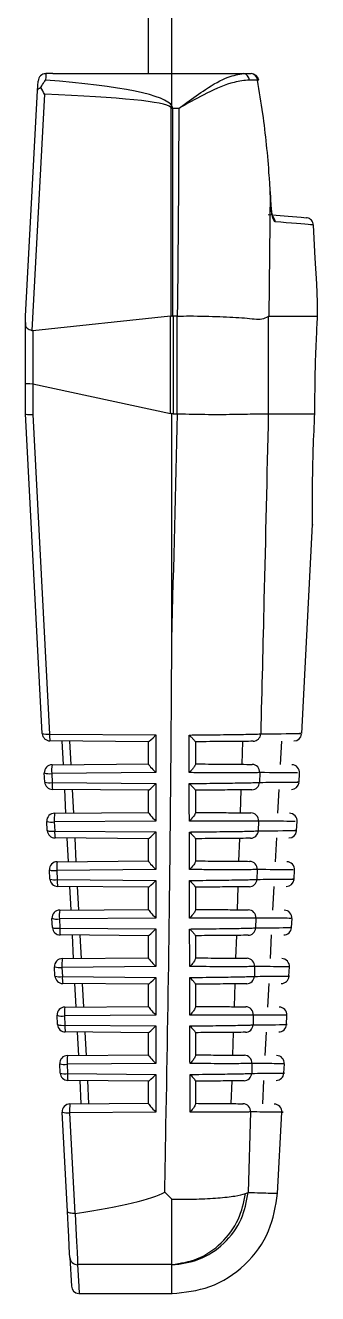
# Model space of a CAD drawing. Extents: x 12.3 to 108.7, y 1.1 to 80.4.
# Drawn here: x 73.909 to 74.283, y 27.59 to 29.211 of the extents above; entities that cross this region are included whole.
import ezdxf

# ---------------------------------------------------------------- set-up
doc = ezdxf.new("R2010")
doc.units = 0
doc.header["$MEASUREMENT"] = 0
doc.layers.add('OBJECT', color=7, linetype='CONTINUOUS')

msp = doc.modelspace()

# ---------------------------------------------------------------- linework, layer by layer
at = {"layer": 'OBJECT'}
for p, q in [((74.0663, 29.1496), (74.0663, 29.9356)), ((74.0963, 29.1496), (74.0963, 29.9356)), ((73.944, 29.1496), (73.9351, 29.1495)), ((73.944, 29.1496), (74.0963, 29.1496)), ((74.0963, 29.1496), (74.188, 29.1496)), ((74.0963, 29.1081), (74.0963, 29.1496)), ((74.188, 29.1496), (74.1977, 29.1496)), ((73.9088, 28.8396), (73.9244, 29.1278)), ((73.9244, 29.1278), (73.9251, 29.14)), ((74.206, 29.141), (74.1955, 29.1413)), ((73.9335, 29.1231), (73.9171, 28.821)), ((74.0955, 28.8395), (74.0955, 29.1051)), ((74.0971, 29.1051), (74.0971, 28.8396)), ((74.1056, 29.1051), (74.0971, 29.1051)), ((74.2222, 28.9988), (74.2203, 28.8396)), ((74.2231, 28.9806), (74.2222, 28.9988)), ((74.2222, 28.9988), (74.2224, 28.9988)), ((74.2234, 28.9806), (74.2224, 28.9988)), ((74.2231, 28.9806), (74.2234, 28.9806)), ((74.2234, 28.9806), (74.2234, 28.9806)), ((74.2775, 28.9559), (74.2775, 28.9559)), ((74.2828, 28.8574), (74.2828, 28.8574)), ((73.9088, 28.8313), (73.9088, 28.8396)), ((74.0947, 28.8394), (73.9185, 28.8207)), ((74.0947, 28.7149), (74.0947, 28.8394)), ((74.0971, 28.8396), (74.0955, 28.8395)), ((74.0979, 28.8396), (74.0979, 28.7146)), ((74.1031, 28.8396), (74.0979, 28.8396)), ((74.1031, 28.7146), (74.1031, 28.8396)), ((74.2203, 28.8396), (74.2196, 28.8391)), ((74.2196, 28.8391), (74.2196, 28.7146)), ((74.2203, 28.8396), (74.2827, 28.8396)), ((73.9088, 28.7537), (73.9088, 28.8313)), ((73.9185, 28.8207), (73.9185, 28.7531)), ((73.9088, 28.7146), (73.9088, 28.7537)), ((73.9183, 28.7531), (73.9183, 28.7136)), ((73.9185, 28.7531), (74.0947, 28.7149)), ((73.9088, 28.7145), (73.9088, 28.7146)), ((73.9304, 28.3058), (73.9088, 28.7145)), ((73.9183, 28.7136), (73.9398, 28.3051)), ((74.0963, 28.4259), (74.0963, 28.7145)), ((74.0979, 28.7146), (74.1031, 28.7146)), ((74.2196, 28.7146), (74.2197, 28.7146)), ((74.2197, 28.7146), (74.2792, 28.7146)), ((74.2624, 28.3056), (74.2764, 28.5731)), ((73.9398, 28.3051), (74.0758, 28.3039)), ((74.0758, 28.3039), (74.0758, 28.2558)), ((74.0663, 28.2952), (73.9403, 28.2963)), ((73.9575, 28.266), (73.9559, 28.2961)), ((73.9653, 28.2961), (73.9669, 28.2661)), ((74.0663, 28.2668), (74.0663, 28.2952)), ((74.1263, 28.2953), (74.1263, 28.2662)), ((74.1865, 28.2957), (74.1856, 28.2664)), ((74.2353, 28.266), (74.2369, 28.2961)), ((73.9429, 28.2659), (74.0663, 28.2669)), ((73.9336, 28.2437), (73.933, 28.2553)), ((74.0758, 28.2558), (73.9425, 28.2546)), ((73.9425, 28.2546), (73.9431, 28.243)), ((74.2087, 28.2558), (74.2084, 28.2433)), ((74.2591, 28.2436), (74.2597, 28.2552)), ((73.9431, 28.243), (74.0758, 28.2419)), ((74.0663, 28.2332), (73.9435, 28.2343)), ((73.9608, 28.204), (73.9592, 28.2341)), ((73.9686, 28.234), (73.9702, 28.2041)), ((74.0758, 28.2419), (74.0758, 28.1938)), ((74.232, 28.204), (74.2336, 28.2341)), ((74.0663, 28.2048), (74.0663, 28.2332)), ((74.1263, 28.2333), (74.1263, 28.2041)), ((74.1846, 28.2337), (74.1837, 28.2044)), ((73.9462, 28.2039), (74.0663, 28.2049)), ((73.9369, 28.1817), (73.9363, 28.1934)), ((74.0758, 28.1938), (73.9458, 28.1927)), ((73.9458, 28.1927), (73.9464, 28.181)), ((74.2071, 28.1938), (74.2068, 28.1813)), ((74.2559, 28.1816), (74.2565, 28.1933)), ((73.9464, 28.181), (74.0758, 28.1799)), ((74.0663, 28.1712), (73.9468, 28.1722)), ((73.964, 28.142), (73.9625, 28.1721)), ((73.9719, 28.172), (73.9735, 28.1421)), ((74.0663, 28.1428), (74.0663, 28.1712)), ((74.0758, 28.1799), (74.0758, 28.1318)), ((74.1263, 28.1713), (74.1263, 28.1421)), ((74.1827, 28.1717), (74.1817, 28.1424)), ((74.2288, 28.1419), (74.2304, 28.1723)), ((73.9495, 28.1419), (74.0663, 28.1429)), ((73.9402, 28.1197), (73.9396, 28.1314)), ((74.0758, 28.1318), (73.949, 28.1307)), ((73.949, 28.1307), (73.9497, 28.119)), ((74.2055, 28.1318), (74.2051, 28.1193)), ((74.2526, 28.1196), (74.2532, 28.1313)), ((73.9497, 28.119), (74.0758, 28.1179)), ((74.0663, 28.1092), (73.9501, 28.1102)), ((73.9673, 28.0801), (73.9657, 28.1101)), ((73.9752, 28.11), (73.9767, 28.0801)), ((74.0663, 28.0808), (74.0663, 28.1092)), ((74.0758, 28.1179), (74.0758, 28.0698)), ((74.1263, 28.1093), (74.1263, 28.08)), ((74.1807, 28.1097), (74.1798, 28.0805)), ((74.2255, 28.0799), (74.2271, 28.1102)), ((73.9527, 28.0799), (74.0663, 28.0809)), ((73.9435, 28.0576), (73.9428, 28.0694)), ((74.0758, 28.0698), (73.9523, 28.0687)), ((73.9523, 28.0687), (73.9529, 28.0569)), ((73.9529, 28.0569), (74.0758, 28.0559)), ((74.0758, 28.0559), (74.0758, 28.0078)), ((74.2038, 28.0698), (74.2035, 28.0572)), ((74.2494, 28.0576), (74.25, 28.0693)), ((74.0663, 28.0472), (73.9534, 28.0482)), ((73.9706, 28.0181), (73.969, 28.048)), ((73.9784, 28.0479), (73.98, 28.0182)), ((74.0663, 28.0188), (74.0663, 28.0472)), ((74.1263, 28.0474), (74.1263, 28.0179)), ((74.1788, 28.0476), (74.1779, 28.0185)), ((74.2223, 28.0179), (74.2239, 28.0482)), ((73.9467, 27.9956), (73.9461, 28.0074)), ((74.0758, 28.0078), (73.9556, 28.0067)), ((73.956, 28.018), (74.0663, 28.0189)), ((74.2022, 28.0078), (74.2018, 27.9952)), ((74.2461, 27.9956), (74.2467, 28.0074)), ((73.9556, 28.0067), (73.9562, 27.9949)), ((73.9562, 27.9949), (74.0758, 27.9939)), ((74.0758, 27.9939), (74.0758, 27.9458)), ((74.0663, 27.9852), (73.9566, 27.9861)), ((73.9739, 27.9561), (73.9723, 27.986)), ((73.9817, 27.9859), (73.9833, 27.9562)), ((74.0663, 27.9568), (74.0663, 27.9852)), ((74.1263, 27.9854), (74.1263, 27.9559)), ((74.1768, 27.9856), (74.1759, 27.9565)), ((74.219, 27.9559), (74.2206, 27.9862)), ((73.95, 27.9336), (73.9494, 27.9455)), ((74.0758, 27.9458), (73.9589, 27.9448)), ((73.9589, 27.9448), (73.9595, 27.9329)), ((73.9593, 27.956), (74.0663, 27.9569)), ((74.2005, 27.9458), (74.2001, 27.9332)), ((74.2429, 27.9335), (74.2435, 27.9454)), ((73.9595, 27.9329), (74.0758, 27.9319)), ((74.0758, 27.9319), (74.0758, 27.8838)), ((74.0663, 27.9232), (73.9599, 27.9241)), ((73.9771, 27.8941), (73.9756, 27.924)), ((73.985, 27.9239), (73.9866, 27.8942)), ((74.0663, 27.8948), (74.0663, 27.9232)), ((74.1263, 27.9234), (74.1263, 27.8938)), ((74.1749, 27.9236), (74.1739, 27.8945)), ((74.2158, 27.8941), (74.2173, 27.924)), ((73.9626, 27.894), (74.0663, 27.8949)), ((73.9533, 27.8716), (73.9527, 27.8835)), ((74.0758, 27.8838), (73.9621, 27.8828)), ((73.9621, 27.8828), (73.9628, 27.8709)), ((74.1987, 27.8839), (74.1984, 27.8712)), ((74.2396, 27.8715), (74.2402, 27.8835)), ((73.9628, 27.8709), (74.0758, 27.8699)), ((74.0663, 27.8612), (73.9632, 27.8621)), ((73.9804, 27.8322), (73.9788, 27.8619)), ((73.9883, 27.8619), (73.9898, 27.8323)), ((74.0663, 27.8328), (74.0663, 27.8612)), ((74.0758, 27.8699), (74.0758, 27.8218)), ((74.1263, 27.8615), (74.1263, 27.8317)), ((74.1729, 27.8616), (74.1719, 27.8325)), ((74.2125, 27.8322), (74.2141, 27.8619)), ((73.9658, 27.8321), (74.0663, 27.8329)), ((73.9626, 27.6945), (73.9559, 27.8215)), ((74.0758, 27.8218), (73.9654, 27.8208)), ((73.9654, 27.8208), (73.9722, 27.6921)), ((74.197, 27.8219), (74.194, 27.7189)), ((74.2315, 27.7175), (74.237, 27.8215)), ((74.0963, 27.7103), (74.0872, 27.7195)), ((74.1907, 27.7175), (74.194, 27.7189)), ((73.9722, 27.6921), (73.9726, 27.6922)), ((73.9657, 27.6359), (73.9677, 27.599)), ((74.0963, 27.6266), (73.9757, 27.6266)), ((74.0963, 27.6262), (74.0963, 27.6266)), ((73.9777, 27.5896), (74.0967, 27.5896))]:
    msp.add_line(p, q, dxfattribs=at)
at = {"layer": 'OBJECT', "flags": 128}
for points in [[(73.9351, 29.1495), (73.935, 29.1482), (73.9349, 29.1454), (73.9347, 29.1412)], [(74.2196, 28.9696), (74.2453, 28.9674), (74.2616, 28.9659), (74.2684, 28.9653)], [(74.2828, 28.8574), (74.2816, 28.8807), (74.2798, 28.9135), (74.2775, 28.9559)], [(73.9657, 27.6359), (73.9654, 27.6414), (73.965, 27.6504), (73.9643, 27.6625), (73.9635, 27.6774), (73.9626, 27.6945)], [(73.9726, 27.6922), (73.9735, 27.673), (73.9743, 27.6563), (73.9749, 27.6427), (73.9754, 27.6327), (73.9757, 27.6266)], [(73.9757, 27.6266), (73.9772, 27.5988), (73.9777, 27.5896)]]:
    msp.add_lwpolyline(points, dxfattribs=at)
at = {"layer": 'OBJECT'}
for centre, radius, start, end in [((73.9351, 29.1395), 0.01, 90.809, 176.8941), ((73.9351, 29.1395), 0.00999, 89.9509, 176.8559), ((73.9349, 29.1488), 0.000666, 78.4276, 90.6524), ((74.1869, 29.1411), 0.00857, 1.3603, 82.7706), ((74.1977, 29.1396), 0.01, 9.2546, 90), ((74.197, 29.1405), 0.00906, 2.8159, 85.6384), ((74.2083, 29.1299), 0.0113, 93.7277, 101.4212), ((74.1847, 29.0151), 0.1283, 133.5356, 134.5157), ((74.0971, 28.99), 0.115, 89.9904, 90.7764), ((74.2185, 28.9597), 0.01, 2.5471, 44.0347), ((73.9365, 28.3252), 0.0204, 252.3857, 279.2744), ((73.9404, 28.3063), 0.01, 183.0226, 269.5), ((73.9808, 28.3027), 0.041, 176.6857, 188.9996), ((74.2001, 28.3057), 0.00987, 271.1364, 357.7388), ((74.2524, 28.3063), 0.01, 270.5, 353.0416), ((73.943, 28.2559), 0.01, 90.5, 183.0226), ((73.9392, 28.2748), 0.0204, 252.3831, 279.2805), ((73.9969, 28.2581), 0.0545, 171.8661, 183.681), ((74.1988, 28.2564), 0.0099, 356.372, 88.7903), ((74.2497, 28.2559), 0.01, 353.4435, 89.5), ((73.9398, 28.2632), 0.0204, 252.3831, 279.2805), ((73.9436, 28.2442), 0.01, 183.0226, 269.5), ((73.984, 28.2407), 0.041, 176.6851, 189.0002), ((74.1985, 28.2437), 0.00987, 271.1163, 357.7164), ((74.2491, 28.2443), 0.01, 270.5, 353.5539), ((73.9463, 28.1939), 0.01, 90.5, 183.0226), ((74.0002, 28.1962), 0.0545, 171.8661, 183.681), ((74.1972, 28.1944), 0.0099, 356.3927, 88.8115), ((74.2465, 28.1939), 0.01, 353.9559, 89.5), ((73.9425, 28.2128), 0.0204, 252.3859, 279.2742), ((73.9431, 28.2011), 0.0204, 252.3857, 279.2744), ((73.9469, 28.1822), 0.01, 183.0226, 269.5), ((73.9873, 28.1786), 0.041, 176.6856, 188.9999), ((74.1969, 28.1817), 0.00988, 271.0982, 357.6925), ((74.2459, 28.1822), 0.01, 270.5, 354.0669), ((73.9496, 28.1319), 0.01, 90.5, 183.0226), ((74.0035, 28.1342), 0.0545, 171.8662, 183.6807), ((74.1956, 28.1324), 0.00991, 356.4117, 88.8339), ((74.2432, 28.1319), 0.01, 354.469, 89.5), ((73.9458, 28.1508), 0.0204, 252.383, 279.2806), ((73.9464, 28.1391), 0.0204, 252.383, 279.2806), ((73.9502, 28.1202), 0.01, 183.0226, 269.5), ((73.9906, 28.1166), 0.041, 176.6855, 188.9998), ((74.1953, 28.1197), 0.00988, 271.0751, 357.6743), ((74.2426, 28.1202), 0.01, 270.5, 354.5807), ((73.9528, 28.0699), 0.01, 90.5, 183.0226), ((74.0067, 28.0722), 0.0545, 171.8667, 183.6804), ((74.1939, 28.0704), 0.00991, 356.4304, 88.856), ((74.24, 28.0699), 0.01, 354.9828, 89.5), ((73.949, 28.0889), 0.0204, 252.383, 279.2806), ((73.9496, 28.0771), 0.0204, 252.3857, 279.2744), ((73.9535, 28.0582), 0.01, 183.0226, 269.5), ((73.9939, 28.0546), 0.041, 176.6853, 189), ((74.1936, 28.0576), 0.00988, 271.0594, 357.6492), ((74.2394, 28.0582), 0.01, 270.5, 355.0953), ((73.9561, 28.008), 0.01, 90.5, 183.0226), ((73.9523, 28.0269), 0.0204, 252.383, 279.2806), ((74.01, 28.0103), 0.0545, 171.8664, 183.6807), ((74.1923, 28.0084), 0.00991, 356.4488, 88.8777), ((74.2367, 28.008), 0.01, 355.4975, 89.5), ((73.9529, 28.015), 0.0204, 252.3829, 279.2807), ((73.9567, 27.9961), 0.01, 183.0226, 269.5), ((73.9971, 27.9925), 0.041, 176.6854, 189.0001), ((74.1919, 27.9956), 0.00989, 271.0404, 357.6279), ((74.2361, 27.9961), 0.01, 270.5, 355.6107), ((73.9594, 27.946), 0.01, 90.5, 183.0226), ((73.9556, 27.9649), 0.0204, 252.3858, 279.2743), ((74.0133, 27.9483), 0.0545, 171.8663, 183.6807), ((74.1906, 27.9465), 0.00991, 356.4681, 88.8964), ((74.2335, 27.946), 0.01, 356.013, 89.5), ((73.9562, 27.953), 0.0204, 252.3858, 279.2743), ((73.96, 27.9341), 0.01, 183.0226, 269.5), ((74.0004, 27.9305), 0.041, 176.6857, 188.9996), ((74.1902, 27.9336), 0.00989, 271.0218, 357.607), ((74.2329, 27.9341), 0.01, 270.5, 356.1269), ((73.9627, 27.884), 0.01, 90.5, 183.0226), ((74.0166, 27.8863), 0.0545, 171.8671, 183.6799), ((74.1888, 27.8845), 0.00992, 356.485, 88.9201), ((74.2302, 27.884), 0.01, 356.5294, 89.5), ((73.9588, 27.9029), 0.0204, 252.383, 279.2806), ((73.9595, 27.891), 0.0204, 252.3829, 279.2807), ((73.9633, 27.8721), 0.01, 183.0226, 269.5), ((74.0037, 27.8685), 0.041, 176.6851, 189.0002), ((74.1885, 27.8716), 0.00989, 270.9999, 357.5881), ((74.2296, 27.8721), 0.01, 270.5, 356.6441), ((73.9659, 27.8221), 0.01, 90.5, 183.0226), ((74.0198, 27.8243), 0.0545, 171.8665, 183.6803), ((74.1871, 27.8225), 0.00992, 356.5026, 88.9408), ((74.227, 27.822), 0.01, 356.9496, 89.5), ((73.9621, 27.841), 0.0204, 252.3829, 279.2807), ((73.9756, 27.6365), 0.00991, 183.4711, 270.5549), ((73.9777, 27.5996), 0.01, 183.0226, 265.0653)]:
    msp.add_arc(centre, radius, start, end, dxfattribs=at)
for centre, major_axis, ratio, start_param, end_param in [((73.5276, 29.0896), (0.5695, 0.0157), 0.101686, 0.049862, 0.771527), ((73.526, 29.0973), (0.5695, 0.0078), 0.050872, 0.051969, 0.772633), ((73.526, 29.0973), (0.5695, 0.0078), 0.050872, 6.28249, 6.335154), ((73.5276, 29.0896), (0.5695, 0.0157), 0.101686, 6.280384, 6.333048), ((72.0338, 29.1973), (0, 7.8848), 0.262774, 4.666998, 4.700689), ((74.0979, 29.2877), (0.007, 0.4485), 0.267094, 3.174083, 3.1806), ((74.0979, 29.2874), (0, 0.4478), 0.267949, 3.135082, 3.141593), ((74.1031, 29.2874), (0, 0.4478), 0.267949, 3.141593, 3.145797), ((73.9188, 28.8581), (0.0006, 0.0374), 0.267094, 3.033482, 3.174083), ((73.9188, 28.7537), (0.01, 0), 0.061163, 3.141593, 4.660029), ((73.9188, 28.6716), (-0.0005, 0.0816), 0.122438, 6.255809, 6.281989), ((73.9188, 28.7148), (0.01, 0.00026), 0.120424, 3.14477, 4.656852), ((74.0979, 27.7366), (-0.0064, 0.9787), 0.122438, 6.24272, 6.255809), ((74.0979, 27.7372), (0, 0.9773), 0.122785, 0, 0.013091), ((72.0338, 32.7329), (0, 19.0675), 0.111038, 4.484542, 4.500054), ((74.1031, 27.7372), (0, 0.9773), 0.122785, 6.279845, 6.283185), ((74.0763, 28.3051), (0.00999, 0.00991), 0.035372, 3.176643, 4.624979), ((74.0763, 28.257), (0.00996, -0.00988), 0.087934, 3.228543, 4.746979), ((74.0763, 28.2431), (0.00999, 0.00991), 0.035372, 3.176643, 4.624979), ((74.0763, 28.195), (0.00996, -0.00988), 0.087934, 3.228543, 4.746979), ((74.0763, 28.1811), (0.00999, 0.00991), 0.035372, 3.176643, 4.624979), ((74.0763, 28.133), (0.00996, -0.00988), 0.087934, 3.228543, 4.746979), ((74.0763, 28.1191), (0.00999, 0.00991), 0.035372, 3.176643, 4.624979), ((74.0763, 28.071), (0.00996, -0.00988), 0.087934, 3.228543, 4.746979), ((74.0763, 28.0571), (0.00999, 0.00991), 0.035372, 3.176643, 4.624979), ((74.0763, 28.009), (0.00996, -0.00988), 0.087934, 3.228543, 4.746979), ((74.0763, 27.9951), (0.00999, 0.00991), 0.035372, 3.176643, 4.624979), ((74.0763, 27.947), (0.00996, -0.00988), 0.087934, 3.228543, 4.746979), ((74.0763, 27.9331), (0.00999, 0.00991), 0.035372, 3.176643, 4.624979), ((74.0763, 27.885), (0.00996, -0.00988), 0.087934, 3.228543, 4.746979), ((74.0763, 27.8711), (0.00999, 0.00991), 0.035372, 3.176643, 4.624979), ((74.0763, 27.823), (0.00996, -0.00988), 0.087934, 3.228543, 4.746979), ((71.8065, 27.7446), (2.2897, -0.0147), 0.052015, 5.95327, 6.194383)]:
    msp.add_ellipse(centre, major_axis=major_axis, ratio=ratio, start_param=start_param, end_param=end_param, dxfattribs=at)
for points, knots in [([(74.1056, 29.1051), (74.1057, 29.1052), (74.1067, 29.106), (74.11, 29.1085), (74.1212, 29.117), (74.1416, 29.1314), (74.167, 29.1462), (74.1816, 29.1485), (74.188, 29.1496)], [0, 0, 0, 0, 0.003661, 0.034965, 0.112489, 0.381452, 0.732443, 1, 1, 1, 1]), ([(73.9244, 29.1278), (73.9244, 29.1279), (73.9245, 29.1282), (73.9247, 29.1291), (73.9257, 29.1305), (73.9274, 29.1315), (73.9286, 29.1319), (73.9288, 29.132)], [0, 0, 0, 0, 0.017184, 0.202285, 0.556608, 0.898385, 1, 1, 1, 1]), ([(73.9288, 29.132), (73.9302, 29.1345), (73.932, 29.1379), (73.934, 29.1404), (73.9347, 29.1411), (73.9347, 29.1412)], [0, 0, 0, 0, 0.696363, 0.978821, 1, 1, 1, 1]), ([(73.9335, 29.1231), (73.9335, 29.1232), (73.9318, 29.1263), (73.9303, 29.1292), (73.9288, 29.132)], [0, 0, 0, 0, 0.019978, 1, 1, 1, 1]), ([(74.1955, 29.1413), (74.1891, 29.1407), (74.1727, 29.1391), (74.1426, 29.126), (74.1186, 29.1128), (74.1067, 29.1058), (74.1057, 29.1052), (74.1056, 29.1051)], [0, 0, 0, 0, 0.244744, 0.626729, 0.967927, 0.996144, 1, 1, 1, 1]), ([(74.2222, 28.9988), (74.2218, 29.0054), (74.2197, 29.0387), (74.215, 29.0862), (74.2083, 29.1268), (74.206, 29.141)], [0, 0, 0, 0, 0.1396822, 0.6986618, 1, 1, 1, 1]), ([(74.2285, 28.9602), (74.228, 28.9604), (74.227, 28.961), (74.2255, 28.9647), (74.2242, 28.9701), (74.2235, 28.9757), (74.2232, 28.9793), (74.2231, 28.9806)], [0, 0, 0, 0, 0.219061, 0.438018, 0.659212, 0.879994, 1, 1, 1, 1]), ([(74.2238, 28.9757), (74.2237, 28.9764), (74.2235, 28.9779), (74.2235, 28.9797), (74.2234, 28.9806)], [0, 0, 0, 0, 0.429155, 1, 1, 1, 1]), ([(74.2258, 28.9661), (74.2258, 28.9661), (74.2258, 28.9661), (74.2255, 28.967), (74.2249, 28.969), (74.2242, 28.972), (74.224, 28.9746), (74.2238, 28.9757)], [0, 0, 0, 0, 0.090217, 0.251792, 0.484398, 0.778374, 1, 1, 1, 1]), ([(74.2775, 28.9559), (74.2773, 28.957), (74.277, 28.9593), (74.2751, 28.9622), (74.2725, 28.9642), (74.2701, 28.9651), (74.2687, 28.9653), (74.2684, 28.9653)], [0, 0, 0, 0, 0.235906, 0.47183, 0.707754, 0.925416, 1, 1, 1, 1]), ([(74.2775, 28.9559), (74.2774, 28.9559), (74.2768, 28.956), (74.2712, 28.9564), (74.2476, 28.9585), (74.2285, 28.9602)], [0, 0, 0, 0, 0.045653, 0.228293, 1, 1, 1, 1]), ([(74.2827, 28.8396), (74.2827, 28.8463), (74.2828, 28.8547), (74.2828, 28.8569), (74.2828, 28.8574)], [0, 0, 0, 0, 0.7918372, 1, 1, 1, 1]), ([(74.1036, 28.8396), (74.1087, 28.8396), (74.1273, 28.8398), (74.1583, 28.839), (74.1905, 28.8374), (74.211, 28.8344), (74.2172, 28.8377), (74.2196, 28.8391)], [0, 0, 0, 0, 0.097508, 0.351331, 0.599304, 0.843154, 1, 1, 1, 1]), ([(74.2792, 28.7146), (74.2793, 28.7306), (74.2795, 28.7626), (74.281, 28.8051), (74.2821, 28.8287), (74.2826, 28.838), (74.2827, 28.8394)], [0, 0, 0, 0, 0.3155683, 0.6311013, 0.9475882, 1, 1, 1, 1]), ([(74.2827, 28.8394), (74.2827, 28.8394), (74.2827, 28.8394), (74.2827, 28.8395), (74.2827, 28.8395), (74.2827, 28.8396), (74.2827, 28.8396)], [0, 0, 0, 0, 0.15991, 0.364053, 0.750582, 1, 1, 1, 1]), ([(73.9088, 28.8313), (73.9088, 28.8298), (73.9089, 28.8272), (73.91, 28.8246), (73.9121, 28.8231), (73.9147, 28.822), (73.9165, 28.8212), (73.9171, 28.821)], [0, 0, 0, 0, 0.2815, 0.477149, 0.6724591, 0.8784616, 1, 1, 1, 1]), ([(74.1035, 28.7145), (74.1169, 28.7143), (74.1439, 28.7137), (74.1795, 28.7139), (74.2069, 28.7147), (74.2155, 28.7146), (74.2196, 28.7146)], [0, 0, 0, 0, 0.253584, 0.507165, 0.760847, 1, 1, 1, 1]), ([(74.2197, 28.7146), (74.2179, 28.6352), (74.2147, 28.4988), (74.2114, 28.3624), (74.2099, 28.3053)], [0, 0, 0, 0, 0.581449, 1, 1, 1, 1]), ([(74.2763, 28.5731), (74.2763, 28.5726), (74.2763, 28.5706), (74.2761, 28.5836), (74.2761, 28.6111), (74.2766, 28.6513), (74.2779, 28.6879), (74.2789, 28.7092), (74.2792, 28.7146)], [0, 0, 0, 0, 0.069411, 0.284852, 0.500141, 0.714748, 0.928343, 1, 1, 1, 1]), ([(74.0872, 27.7195), (74.0873, 27.7252), (74.0878, 27.7536), (74.09, 27.873), (74.094, 28.1028), (74.0955, 28.3098), (74.0963, 28.4259)], [0, 0, 0, 0, 0.024147, 0.120738, 0.507103, 1, 1, 1, 1]), ([(74.1184, 28.3038), (74.121, 28.3039), (74.1302, 28.3039), (74.1515, 28.3042), (74.1792, 28.3045), (74.2009, 28.3049), (74.2073, 28.3052), (74.2099, 28.3053)], [0, 0, 0, 0, 0.059775, 0.207161, 0.501412, 0.795934, 1, 1, 1, 1]), ([(74.1185, 28.2558), (74.1185, 28.2624), (74.1185, 28.2784), (74.1184, 28.2944), (74.1184, 28.3038)], [0, 0, 0, 0, 0.4125557, 1, 1, 1, 1]), ([(74.1184, 28.3038), (74.1184, 28.3038), (74.1194, 28.3029), (74.1216, 28.3007), (74.1242, 28.298), (74.126, 28.296), (74.1262, 28.2955), (74.1263, 28.2953)], [0, 0, 0, 0, 0.007738, 0.250693, 0.57035, 0.807207, 1, 1, 1, 1]), ([(74.2099, 28.3053), (74.2114, 28.3053), (74.2185, 28.3054), (74.2444, 28.3056), (74.2658, 28.3058), (74.2603, 28.3057), (74.2594, 28.3057)], [0, 0, 0, 0, 0.041331, 0.206679, 0.869686, 1, 1, 1, 1]), ([(74.2003, 28.2958), (74.1964, 28.2958), (74.1886, 28.2957), (74.1624, 28.2955), (74.1387, 28.2953), (74.1263, 28.2952)], [0, 0, 0, 0, 0.324207, 0.64849, 1, 1, 1, 1]), ([(74.1263, 28.2669), (74.1376, 28.2668), (74.1601, 28.2666), (74.1866, 28.2664), (74.1948, 28.2663), (74.199, 28.2663)], [0, 0, 0, 0, 0.324373, 0.64869, 1, 1, 1, 1]), ([(74.1263, 28.2662), (74.1262, 28.2657), (74.126, 28.2648), (74.1244, 28.2623), (74.122, 28.2593), (74.1197, 28.2569), (74.1185, 28.2558), (74.1185, 28.2558)], [0, 0, 0, 0, 0.199292, 0.397081, 0.700904, 0.992028, 1, 1, 1, 1]), ([(74.2087, 28.2558), (74.2069, 28.2557), (74.2016, 28.2556), (74.1833, 28.2555), (74.1551, 28.2555), (74.1321, 28.2557), (74.1211, 28.2557), (74.1185, 28.2558)], [0, 0, 0, 0, 0.148503, 0.448596, 0.748256, 0.940445, 1, 1, 1, 1]), ([(74.257, 28.2554), (74.2564, 28.2554), (74.2551, 28.2554), (74.2253, 28.2556), (74.2087, 28.2558)], [0, 0, 0, 0, 0.440803, 1, 1, 1, 1]), ([(74.1185, 28.2418), (74.1211, 28.2419), (74.1302, 28.2419), (74.1514, 28.2422), (74.1788, 28.2425), (74.1998, 28.2429), (74.2059, 28.2432), (74.2084, 28.2433)], [0, 0, 0, 0, 0.059495, 0.208459, 0.505892, 0.803608, 1, 1, 1, 1]), ([(74.1187, 28.1938), (74.1186, 28.2004), (74.1186, 28.2164), (74.1186, 28.2324), (74.1185, 28.2418)], [0, 0, 0, 0, 0.412526, 1, 1, 1, 1]), ([(74.1185, 28.2418), (74.1186, 28.2418), (74.1195, 28.2409), (74.1216, 28.2389), (74.1242, 28.2362), (74.126, 28.2341), (74.1262, 28.2335), (74.1263, 28.2333)], [0, 0, 0, 0, 0.00781, 0.231082, 0.559206, 0.802811, 1, 1, 1, 1]), ([(74.2084, 28.2433), (74.2098, 28.2433), (74.2168, 28.2434), (74.2422, 28.2436), (74.2628, 28.2438), (74.2573, 28.2437), (74.2565, 28.2437)], [0, 0, 0, 0, 0.0420413, 0.2102317, 0.8846412, 1, 1, 1, 1]), ([(74.1987, 28.2338), (74.1948, 28.2338), (74.1872, 28.2337), (74.1614, 28.2335), (74.1382, 28.2333), (74.1263, 28.2332)], [0, 0, 0, 0, 0.328087, 0.656253, 1, 1, 1, 1]), ([(74.1263, 28.2041), (74.1262, 28.2036), (74.126, 28.2025), (74.1242, 28.1998), (74.1216, 28.1968), (74.1196, 28.1947), (74.1187, 28.1938), (74.1187, 28.1938)], [0, 0, 0, 0, 0.203476, 0.450048, 0.773096, 0.991935, 1, 1, 1, 1]), ([(74.1263, 28.2049), (74.1375, 28.2048), (74.1598, 28.2046), (74.1856, 28.2044), (74.1934, 28.2043), (74.1974, 28.2043)], [0, 0, 0, 0, 0.3284365, 0.656814, 1, 1, 1, 1]), ([(74.2071, 28.1938), (74.2053, 28.1937), (74.2001, 28.1936), (74.1819, 28.1935), (74.1541, 28.1935), (74.1317, 28.1937), (74.1212, 28.1937), (74.1187, 28.1938)], [0, 0, 0, 0, 0.150136, 0.453531, 0.756488, 0.940721, 1, 1, 1, 1]), ([(74.2542, 28.1934), (74.2534, 28.1934), (74.2517, 28.1934), (74.223, 28.1936), (74.2071, 28.1938)], [0, 0, 0, 0, 0.448482, 1, 1, 1, 1]), ([(74.1187, 28.1798), (74.1212, 28.1799), (74.1302, 28.1799), (74.1513, 28.1802), (74.1783, 28.1805), (74.1986, 28.1809), (74.2045, 28.1812), (74.2068, 28.1813)], [0, 0, 0, 0, 0.059218, 0.209832, 0.510594, 0.811653, 1, 1, 1, 1]), ([(74.1188, 28.1318), (74.1188, 28.1384), (74.1188, 28.1544), (74.1187, 28.1704), (74.1187, 28.1798)], [0, 0, 0, 0, 0.412498, 1, 1, 1, 1]), ([(74.1187, 28.1798), (74.1187, 28.1798), (74.1195, 28.179), (74.1216, 28.177), (74.1241, 28.1744), (74.1259, 28.1722), (74.1262, 28.1716), (74.1263, 28.1713)], [0, 0, 0, 0, 0.007884, 0.210619, 0.547458, 0.798165, 1, 1, 1, 1]), ([(74.1971, 28.1718), (74.1933, 28.1718), (74.1857, 28.1717), (74.1603, 28.1715), (74.1377, 28.1713), (74.1263, 28.1712)], [0, 0, 0, 0, 0.332167, 0.664414, 1, 1, 1, 1]), ([(74.2068, 28.1813), (74.2081, 28.1813), (74.215, 28.1813), (74.24, 28.1816), (74.2598, 28.1817), (74.2543, 28.1817), (74.2536, 28.1817)], [0, 0, 0, 0, 0.042776, 0.213907, 0.900112, 1, 1, 1, 1]), ([(74.1263, 28.1421), (74.1262, 28.1416), (74.126, 28.1404), (74.1241, 28.1376), (74.1216, 28.1346), (74.1196, 28.1326), (74.1188, 28.1318), (74.1188, 28.1318)], [0, 0, 0, 0, 0.207493, 0.460446, 0.790806, 0.991851, 1, 1, 1, 1]), ([(74.1263, 28.1429), (74.1374, 28.1428), (74.1596, 28.1426), (74.1845, 28.1424), (74.192, 28.1424), (74.1958, 28.1423)], [0, 0, 0, 0, 0.332714, 0.665366, 1, 1, 1, 1]), ([(74.2055, 28.1318), (74.2038, 28.1318), (74.1986, 28.1316), (74.1804, 28.1315), (74.1531, 28.1316), (74.1313, 28.1317), (74.1213, 28.1317), (74.1188, 28.1318)], [0, 0, 0, 0, 0.151844, 0.458695, 0.765103, 0.940995, 1, 1, 1, 1]), ([(74.2513, 28.1314), (74.2504, 28.1314), (74.2484, 28.1314), (74.2206, 28.1317), (74.2055, 28.1318)], [0, 0, 0, 0, 0.456429, 1, 1, 1, 1]), ([(74.1189, 28.1178), (74.1213, 28.1179), (74.1303, 28.1179), (74.1511, 28.1182), (74.1779, 28.1185), (74.1974, 28.1189), (74.203, 28.1192), (74.2051, 28.1193)], [0, 0, 0, 0, 0.058943, 0.211285, 0.515535, 0.820092, 1, 1, 1, 1]), ([(74.119, 28.0698), (74.119, 28.0764), (74.1189, 28.0924), (74.1189, 28.1084), (74.1189, 28.1178)], [0, 0, 0, 0, 0.412462, 1, 1, 1, 1]), ([(74.1189, 28.1178), (74.1189, 28.1178), (74.1196, 28.1171), (74.1216, 28.1152), (74.1241, 28.1125), (74.1259, 28.1103), (74.1262, 28.1096), (74.1263, 28.1093)], [0, 0, 0, 0, 0.007962, 0.189282, 0.535063, 0.793255, 1, 1, 1, 1]), ([(74.1954, 28.1098), (74.1917, 28.1097), (74.1842, 28.1097), (74.1592, 28.1095), (74.1372, 28.1093), (74.1263, 28.1092)], [0, 0, 0, 0, 0.336461, 0.673003, 1, 1, 1, 1]), ([(74.2051, 28.1193), (74.2065, 28.1193), (74.2133, 28.1193), (74.2378, 28.1195), (74.2568, 28.1197), (74.2514, 28.1197), (74.2508, 28.1197)], [0, 0, 0, 0, 0.043537, 0.217711, 0.916125, 1, 1, 1, 1]), ([(74.1263, 28.08), (74.1262, 28.0795), (74.1259, 28.0783), (74.1241, 28.0754), (74.1216, 28.0725), (74.1197, 28.0705), (74.119, 28.0698), (74.119, 28.0698)], [0, 0, 0, 0, 0.211691, 0.471301, 0.809149, 0.991751, 1, 1, 1, 1]), ([(74.1263, 28.0809), (74.1373, 28.0808), (74.1593, 28.0806), (74.1834, 28.0804), (74.1906, 28.0804), (74.1941, 28.0803)], [0, 0, 0, 0, 0.337221, 0.67438, 1, 1, 1, 1]), ([(74.2038, 28.0698), (74.2021, 28.0698), (74.197, 28.0696), (74.179, 28.0695), (74.1521, 28.0696), (74.1308, 28.0697), (74.1214, 28.0697), (74.119, 28.0698)], [0, 0, 0, 0, 0.153635, 0.464106, 0.774128, 0.941266, 1, 1, 1, 1]), ([(74.119, 28.0558), (74.1214, 28.0559), (74.1303, 28.0559), (74.1509, 28.0562), (74.1774, 28.0565), (74.1962, 28.0569), (74.2016, 28.0572), (74.2035, 28.0572)], [0, 0, 0, 0, 0.058671, 0.212823, 0.520728, 0.828954, 1, 1, 1, 1]), ([(74.1191, 28.0078), (74.1191, 28.0144), (74.1191, 28.0304), (74.119, 28.0464), (74.119, 28.0558)], [0, 0, 0, 0, 0.412432, 1, 1, 1, 1]), ([(74.119, 28.0558), (74.119, 28.0558), (74.1197, 28.0552), (74.1216, 28.0533), (74.124, 28.0507), (74.1259, 28.0484), (74.1262, 28.0477), (74.1263, 28.0474)], [0, 0, 0, 0, 0.008043, 0.167035, 0.522013, 0.788053, 1, 1, 1, 1]), ([(74.2035, 28.0572), (74.2048, 28.0573), (74.2115, 28.0573), (74.2355, 28.0575), (74.2537, 28.0577), (74.2484, 28.0576), (74.2479, 28.0576)], [0, 0, 0, 0, 0.044325, 0.221651, 0.93271, 1, 1, 1, 1]), ([(74.2484, 28.0694), (74.2474, 28.0694), (74.2451, 28.0695), (74.2182, 28.0697), (74.2038, 28.0698)], [0, 0, 0, 0, 0.464658, 1, 1, 1, 1]), ([(74.1938, 28.0478), (74.1901, 28.0477), (74.1826, 28.0477), (74.1581, 28.0475), (74.1366, 28.0473), (74.1263, 28.0472)], [0, 0, 0, 0, 0.340986, 0.682054, 1, 1, 1, 1]), ([(74.1263, 28.0179), (74.1262, 28.0174), (74.1259, 28.0162), (74.1241, 28.0132), (74.1217, 28.0103), (74.1198, 28.0084), (74.1192, 28.0078), (74.1191, 28.0078)], [0, 0, 0, 0, 0.2161144, 0.4826563, 0.8281409, 0.9916594, 1, 1, 1, 1]), ([(74.2022, 28.0078), (74.2005, 28.0078), (74.1954, 28.0076), (74.1775, 28.0075), (74.1511, 28.0076), (74.1304, 28.0077), (74.1215, 28.0077), (74.1191, 28.0078)], [0, 0, 0, 0, 0.1555112, 0.4697785, 0.7835914, 0.9415337, 1, 1, 1, 1]), ([(74.1263, 28.0189), (74.1372, 28.0188), (74.159, 28.0186), (74.1823, 28.0184), (74.1892, 28.0184), (74.1925, 28.0184)], [0, 0, 0, 0, 0.341979, 0.683892, 1, 1, 1, 1]), ([(74.2456, 28.0075), (74.2444, 28.0075), (74.2418, 28.0075), (74.2158, 28.0077), (74.2022, 28.0078)], [0, 0, 0, 0, 0.473185, 1, 1, 1, 1]), ([(74.1192, 27.9938), (74.1215, 27.9939), (74.1303, 27.9939), (74.1508, 27.9942), (74.1769, 27.9945), (74.195, 27.9949), (74.2001, 27.9952), (74.2018, 27.9952)], [0, 0, 0, 0, 0.058402, 0.214452, 0.526193, 0.838268, 1, 1, 1, 1]), ([(74.1193, 27.9458), (74.1193, 27.9524), (74.1192, 27.9684), (74.1192, 27.9844), (74.1192, 27.9938)], [0, 0, 0, 0, 0.412398, 1, 1, 1, 1]), ([(74.1192, 27.9938), (74.1192, 27.9938), (74.1197, 27.9933), (74.1215, 27.9915), (74.124, 27.9889), (74.1259, 27.9865), (74.1262, 27.9857), (74.1263, 27.9854)], [0, 0, 0, 0, 0.008117, 0.143845, 0.508241, 0.782555, 1, 1, 1, 1]), ([(74.2018, 27.9952), (74.2031, 27.9952), (74.2097, 27.9953), (74.2332, 27.9955), (74.2507, 27.9957), (74.2454, 27.9956), (74.245, 27.9956)], [0, 0, 0, 0, 0.045141, 0.225735, 0.949898, 1, 1, 1, 1]), ([(74.1921, 27.9858), (74.1884, 27.9857), (74.1811, 27.9857), (74.157, 27.9854), (74.1361, 27.9853), (74.1263, 27.9852)], [0, 0, 0, 0, 0.345761, 0.691605, 1, 1, 1, 1]), ([(74.1263, 27.9559), (74.1262, 27.9553), (74.1259, 27.954), (74.1241, 27.9511), (74.1217, 27.9482), (74.1199, 27.9463), (74.1193, 27.9458), (74.1193, 27.9458)], [0, 0, 0, 0, 0.220755, 0.494538, 0.847828, 0.99155, 1, 1, 1, 1]), ([(74.2005, 27.9458), (74.1988, 27.9458), (74.1938, 27.9456), (74.176, 27.9455), (74.1501, 27.9456), (74.1299, 27.9457), (74.1216, 27.9458), (74.1193, 27.9458)], [0, 0, 0, 0, 0.157481, 0.475733, 0.793524, 0.941799, 1, 1, 1, 1]), ([(74.1263, 27.9569), (74.1371, 27.9568), (74.1587, 27.9566), (74.1811, 27.9564), (74.1877, 27.9564), (74.1908, 27.9564)], [0, 0, 0, 0, 0.347005, 0.693943, 1, 1, 1, 1]), ([(74.2427, 27.9455), (74.2413, 27.9455), (74.2385, 27.9455), (74.2134, 27.9457), (74.2005, 27.9458)], [0, 0, 0, 0, 0.482025, 1, 1, 1, 1]), ([(74.1193, 27.9318), (74.1217, 27.9319), (74.1303, 27.9319), (74.1506, 27.9322), (74.1764, 27.9325), (74.1937, 27.9329), (74.1985, 27.9331), (74.2001, 27.9332)], [0, 0, 0, 0, 0.058136, 0.2161788, 0.5319487, 0.8480674, 1, 1, 1, 1]), ([(74.1195, 27.8838), (74.1194, 27.8904), (74.1194, 27.9064), (74.1194, 27.9224), (74.1193, 27.9318)], [0, 0, 0, 0, 0.4123583, 1, 1, 1, 1]), ([(74.1193, 27.9318), (74.1194, 27.9318), (74.1198, 27.9314), (74.1215, 27.9296), (74.1239, 27.9271), (74.1259, 27.9246), (74.1262, 27.9238), (74.1263, 27.9234)], [0, 0, 0, 0, 0.0081933, 0.1196957, 0.4937142, 0.7767267, 1, 1, 1, 1]), ([(74.2001, 27.9332), (74.2014, 27.9332), (74.2078, 27.9333), (74.2309, 27.9335), (74.2476, 27.9336), (74.2424, 27.9336), (74.2422, 27.9336)], [0, 0, 0, 0, 0.0459882, 0.2299693, 0.9677225, 1, 1, 1, 1]), ([(74.1904, 27.9237), (74.1868, 27.9237), (74.1795, 27.9236), (74.1558, 27.9234), (74.1356, 27.9233), (74.1263, 27.9232)], [0, 0, 0, 0, 0.350806, 0.701696, 1, 1, 1, 1]), ([(74.1263, 27.8938), (74.1262, 27.8932), (74.1259, 27.8919), (74.124, 27.8889), (74.1217, 27.8861), (74.12, 27.8843), (74.1195, 27.8838), (74.1195, 27.8838)], [0, 0, 0, 0, 0.2256406, 0.5069781, 0.868217, 0.9914496, 1, 1, 1, 1]), ([(74.1263, 27.8949), (74.137, 27.8948), (74.1584, 27.8946), (74.18, 27.8945), (74.1862, 27.8944), (74.189, 27.8944)], [0, 0, 0, 0, 0.352325, 0.704581, 1, 1, 1, 1]), ([(74.1987, 27.8839), (74.1971, 27.8838), (74.1922, 27.8837), (74.1745, 27.8835), (74.149, 27.8836), (74.1295, 27.8837), (74.1217, 27.8838), (74.1195, 27.8838)], [0, 0, 0, 0, 0.159551, 0.48199, 0.803962, 0.942061, 1, 1, 1, 1]), ([(74.2399, 27.8835), (74.2383, 27.8835), (74.2352, 27.8835), (74.211, 27.8838), (74.1987, 27.8839)], [0, 0, 0, 0, 0.491197, 1, 1, 1, 1]), ([(74.1195, 27.8698), (74.1218, 27.8699), (74.1303, 27.8699), (74.1504, 27.8702), (74.1758, 27.8705), (74.1924, 27.8709), (74.197, 27.8711), (74.1984, 27.8712)], [0, 0, 0, 0, 0.057873, 0.218011, 0.538018, 0.858388, 1, 1, 1, 1]), ([(74.1196, 27.8218), (74.1196, 27.8284), (74.1196, 27.8444), (74.1195, 27.8604), (74.1195, 27.8698)], [0, 0, 0, 0, 0.412319, 1, 1, 1, 1]), ([(74.1195, 27.8698), (74.1195, 27.8698), (74.1199, 27.8695), (74.1215, 27.8678), (74.1239, 27.8653), (74.1259, 27.8627), (74.1262, 27.8618), (74.1263, 27.8615)], [0, 0, 0, 0, 0.008286, 0.094548, 0.47839, 0.770547, 1, 1, 1, 1]), ([(74.1887, 27.8617), (74.1851, 27.8617), (74.1779, 27.8616), (74.1546, 27.8614), (74.135, 27.8613), (74.1263, 27.8612)], [0, 0, 0, 0, 0.356145, 0.712376, 1, 1, 1, 1]), ([(74.1984, 27.8712), (74.1996, 27.8712), (74.206, 27.8713), (74.2285, 27.8715), (74.2446, 27.8716), (74.2394, 27.8716), (74.2393, 27.8716)], [0, 0, 0, 0, 0.0468669, 0.2343637, 0.9862199, 1, 1, 1, 1]), ([(74.1263, 27.8317), (74.1262, 27.8311), (74.1259, 27.8297), (74.1239, 27.8266), (74.1216, 27.8238), (74.12, 27.8222), (74.1197, 27.8218), (74.1196, 27.8218)], [0, 0, 0, 0, 0.23692, 0.528782, 0.900001, 0.991343, 1, 1, 1, 1]), ([(74.1263, 27.8329), (74.1369, 27.8328), (74.1581, 27.8327), (74.1787, 27.8325), (74.1847, 27.8324), (74.1873, 27.8324)], [0, 0, 0, 0, 0.357964, 0.715857, 1, 1, 1, 1]), ([(74.197, 27.8219), (74.1954, 27.8218), (74.1905, 27.8217), (74.1729, 27.8216), (74.1479, 27.8216), (74.129, 27.8217), (74.1219, 27.8218), (74.1196, 27.8218)], [0, 0, 0, 0, 0.161729, 0.488573, 0.814943, 0.942319, 1, 1, 1, 1]), ([(74.2369, 27.8215), (74.237, 27.8215), (74.2421, 27.8215), (74.229, 27.8216), (74.2077, 27.8218), (74.197, 27.8219)], [0, 0, 0, 0, 0.001446, 0.500723, 1, 1, 1, 1]), ([(74.0963, 27.6262), (74.108, 27.6278), (74.1323, 27.6311), (74.1641, 27.6525), (74.1872, 27.6832), (74.1918, 27.7073), (74.194, 27.7189)], [0, 0, 0, 0, 0.241169, 0.499998, 0.758829, 1, 1, 1, 1]), ([(74.0963, 27.5896), (74.1128, 27.5913), (74.1471, 27.595), (74.1917, 27.6244), (74.2235, 27.6675), (74.2289, 27.7015), (74.2316, 27.7179)], [0, 0, 0, 0, 0.240772, 0.499999, 0.759226, 1, 1, 1, 1]), ([(74.0963, 27.7103), (74.107, 27.7103), (74.1284, 27.7103), (74.156, 27.7118), (74.1783, 27.7142), (74.1866, 27.7164), (74.1907, 27.7175)], [0, 0, 0, 0, 0.2500001, 0.4999998, 0.75, 1, 1, 1, 1]), ([(74.0963, 27.6266), (74.1074, 27.6284), (74.1305, 27.632), (74.1608, 27.653), (74.1832, 27.6828), (74.1883, 27.7062), (74.1907, 27.7175)], [0, 0, 0, 0, 0.241561, 0.500001, 0.75844, 1, 1, 1, 1]), ([(74.194, 27.7189), (74.2049, 27.7186), (74.2268, 27.718), (74.23, 27.718), (74.2316, 27.7179)], [0, 0, 0, 0, 0.496376, 1, 1, 1, 1]), ([(74.0963, 27.6266), (74.0963, 27.6295), (74.0963, 27.6352), (74.0963, 27.6543), (74.0963, 27.6795), (74.0963, 27.7), (74.0963, 27.7103)], [0, 0, 0, 0, 0.250001, 0.5, 0.750001, 1, 1, 1, 1]), ([(73.9722, 27.6921), (73.9711, 27.6921), (73.9689, 27.6921), (73.966, 27.6925), (73.9638, 27.6931), (73.9629, 27.6939), (73.9627, 27.6943), (73.9626, 27.6945), (73.9626, 27.6945)], [0, 0, 0, 0, 0.219282, 0.438511, 0.659247, 0.882995, 0.985836, 1, 1, 1, 1]), ([(74.0963, 27.5896), (74.0963, 27.5911), (74.0963, 27.5942), (74.0963, 27.6155), (74.0963, 27.6262)], [0, 0, 0, 0, 0.5, 1, 1, 1, 1])]:
    msp.add_open_spline(points, degree=3, knots=knots, dxfattribs=at)

doc.saveas('drawing.dxf')
